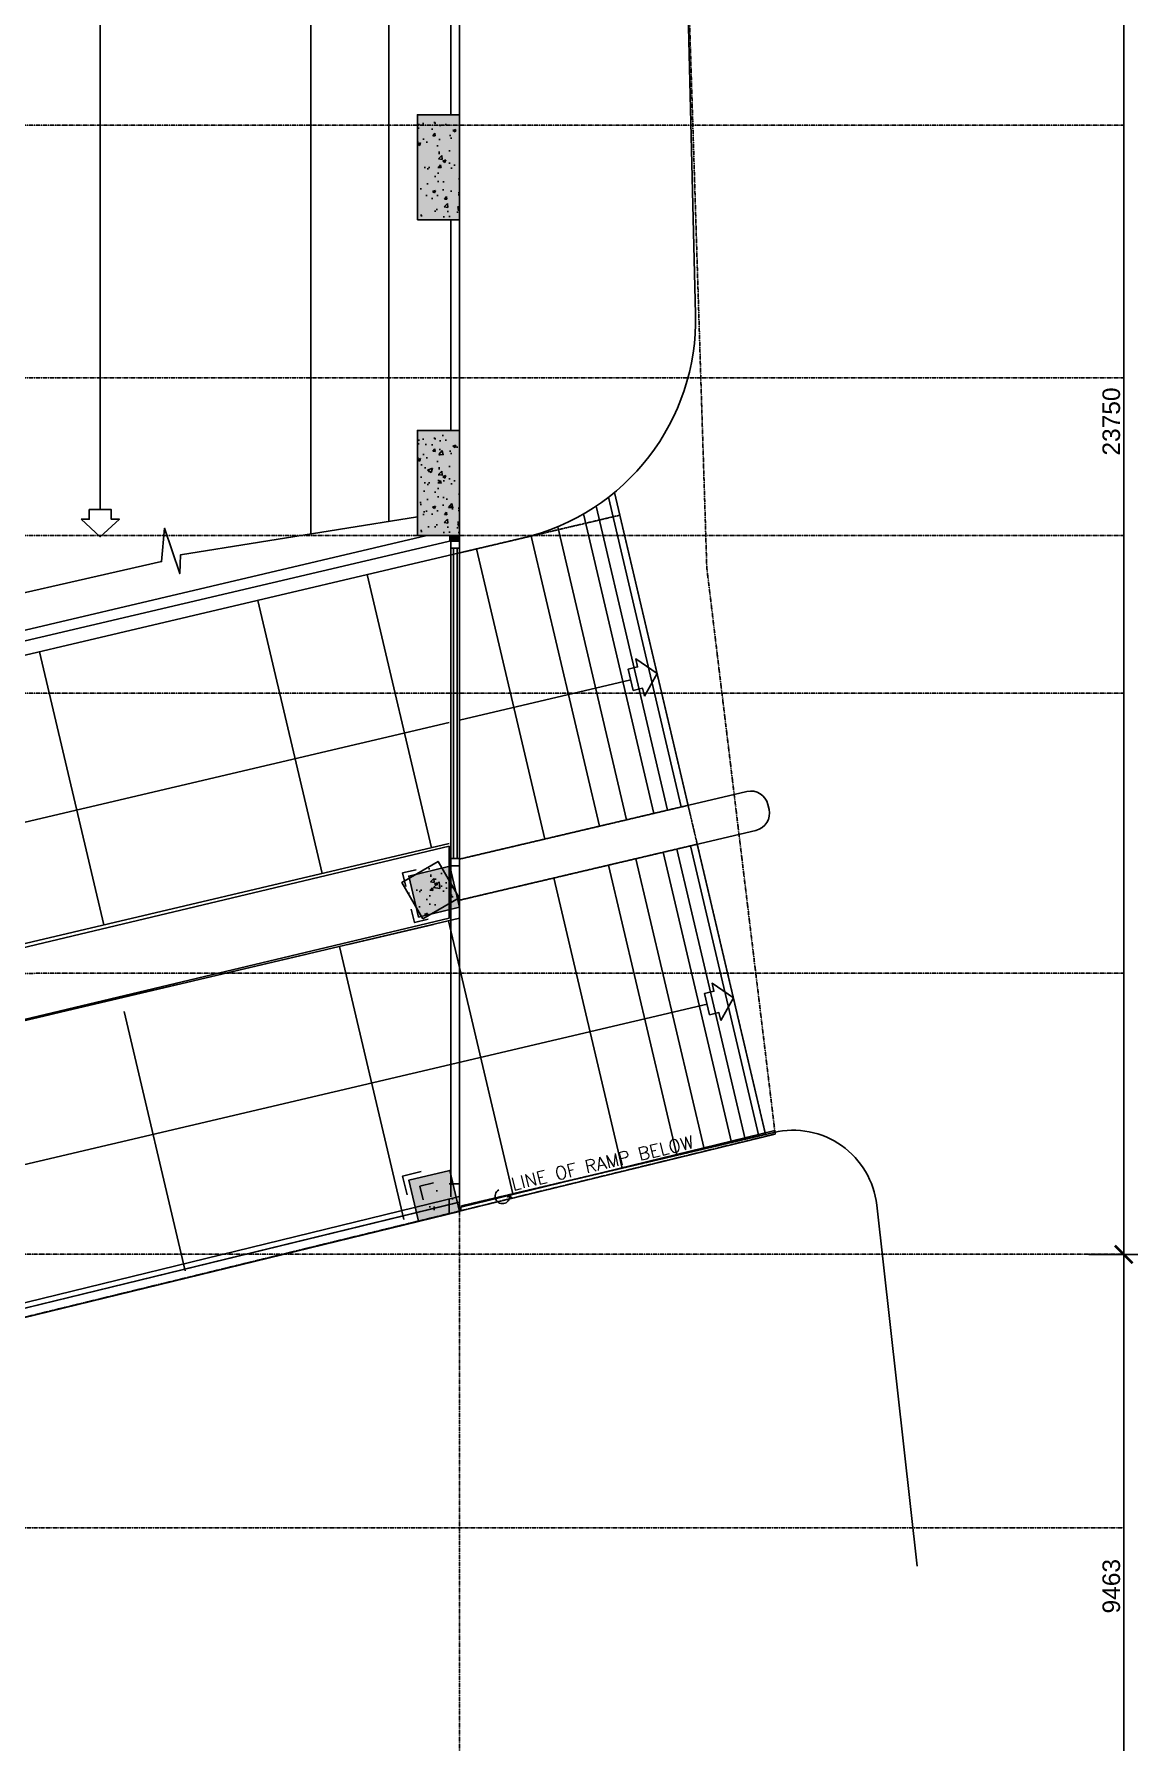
# Model space of a CAD drawing. Header units: inches. Extents: x -189245 to 740841, y -215444 to 469401.
# Drawn here: x 509388 to 525124, y 124414 to 148763 of the extents above; entities that cross this region are included whole.
import ezdxf

# ---------------------------------------------------------------- set-up
doc = ezdxf.new("R2010")
doc.units = ezdxf.units.IN
doc.header["$LTSCALE"] = 10
doc.header["$MEASUREMENT"] = 0
for name, pattern in [('CENTER', [2, 1.25, -0.25, 0.25, -0.25]), ('GRID NORMAL$0$GRID BASEMENT$0$GRID GROUND$0$GRID$0$$0$PHANTOM', [2.5, 1.25, -0.25, 0.25, -0.25, 0.25, -0.25]), ('HIDDEN', [0.375, 0.25, -0.125]), ('HIDDEN2', [0.1875, 0.125, -0.0625])]:
    doc.linetypes.add(name, pattern=pattern)
for name, color, linetype in [('2', 2, 'Continuous'), ('3', 252, 'Continuous'), ('A-CMU WALL', 4, 'Continuous'), ('A-COLUMN', 6, 'Continuous'), ('A-COLUMN HATCH', 252, 'Continuous'), ('a-dim', 8, 'Continuous'), ('A-GRID', 8, 'Continuous'), ('A-HATCH GRAVEL', 8, 'Continuous'), ('A-HIDDEN', 2, 'HIDDEN'), ('A-PARKING EQUIPMENTS', 2, 'Continuous'), ('A-ROAD', 252, 'Continuous'), ('A-SHEARWALL', 6, 'Continuous'), ('A-STAIR', 1, 'Continuous'), ('A-TEXT', 3, 'Continuous'), ('A-WINDOW', 2, 'Continuous'), ('COLUMN', 6, 'Continuous'), ('GRID', 8, 'CENTER'), ('STAIR', 2, 'Continuous'), ('TSG- DIM1', 1, 'Continuous'), ('TSG- WALL 100', 244, 'Continuous'), ('TSG- WINDOW PANEL', 200, 'Continuous'), ('TSG- WINDOW PANEL HATCH', 200, 'Continuous')]:
    doc.layers.add(name, color=color, linetype=linetype)
doc.layers.add('DEFPOINT', color=7, linetype='Continuous', plot=False)
doc.styles.add('GRID NORMAL$0$GRID BASEMENT$0$GRID GROUND$0$GRID$0$Standard', font='ARIAL.TTF')
doc.styles.add('PRSP_Simplex', font='simplex.shx')
doc.dimstyles.new('GRID NORMAL$0$GRID BASEMENT$0$GRID GROUND$0$GRID$0$Standard', dxfattribs={"dimtxt": 250, "dimasz": 0.18, "dimexe": 0.18, "dimexo": 0.0625, "dimgap": 50, "dimtad": 1, "dimdec": 0, "dimzin": 0, "dimdsep": 46, "dimtxsty": 'GRID NORMAL$0$GRID BASEMENT$0$GRID GROUND$0$GRID$0$Standard', "dimcen": 0.09, "dimadec": 0, "dimazin": 0, "dimtfac": 1, "dimtdec": 0, "dimtofl": 0, "dimtmove": 0, "dimatfit": 3, "dimfxl": 1, "dimtolj": 1, "dimtzin": 0, "dimarcsym": 0})
pattern_1 = [(50, (467978.45, 126913.5), (717.26, -62.752), [75, -825]), (355, (467978.45, 126913.5), (-138.751, 752.192), [60, -660]), (100.4514, (468038.2, 126908.3), (578.509, 689.44), [63.74, -701.142]), (46.1842, (467978.45, 127113.5), (1067.241, -165.519), [112.5, -1237.5]), (96.6356, (468067.4, 127099.7), (934.663, 974.118), [95.61, -1051.713]), (351.1842, (467978.5, 127113.5), (934.662, 974.119), [90, -990]), (21, (468078.45, 127063.5), (596.907, -402.619), [75, -825]), (326, (468078.45, 127063.5), (243.315, 725.15), [60, -660]), (71.4514, (468128.2, 127029.95), (840.223, 322.5305), [63.74, -701.142]), (37.5, (467978.45, 126913.5), (12.1599, 332.8939), [0, -652, 0, -670, 0, -662.5]), (7.5, (467978.45, 126913.5), (263.0695, 394.4117), [0, -382, 0, -637, 0, -252.5]), (327.5, (467755.45, 126913.5), (533.8224, -22.5549), [0, -250, 0, -780, 0, -1035]), (317.5, (467655.45, 126913.5), (583.186, 100.105), [0, -325, 0, -518, 0, -735])]

# ---------------------------------------------------------------- blocks, each defined once
blk = doc.blocks.new('GRID NORMAL$0$GRID BASEMENT$0$GRID GROUND$0$GRID$0$_ARCHTICK')
at = {"color": 0, "linetype": 'ByBlock', "ltscale": 20, "const_width": 0.15}
blk.add_lwpolyline([(-0.5, -0.5), (0.5, 0.5)], dxfattribs=at)
blk = doc.blocks.new('*D896')
at = {"layer": 'a-dim', "color": 0, "lineweight": -2, "ltscale": 500}
for p, q in [((524924, 121702), (524924, 131565)), ((524424, 131365), (525124, 131365)), ((524508, 121902), (525124, 121902))]:
    blk.add_line(p, q, dxfattribs=at)
at = {"layer": 'Defpoints', "color": 0, "ltscale": 500}
for p in [(524424, 131365), (524924, 131365), (524508, 121902)]:
    blk.add_point(p, dxfattribs=at)
at = {"layer": 'a-dim', "color": 0, "lineweight": -2, "ltscale": 500, "xscale": 250, "yscale": 250, "zscale": 250}
for p, rotation in [((524924, 131365), 90), ((524924, 121902), 270)]:
    blk.add_blockref('GRID NORMAL$0$GRID BASEMENT$0$GRID GROUND$0$GRID$0$_ARCHTICK', p, dxfattribs=dict(at, rotation=rotation))
at = {"layer": 'a-dim', "color": 3, "ltscale": 500, "insert": (524747, 126633), "char_height": 250, "attachment_point": 5, "rotation": 90, "style": 'GRID NORMAL$0$GRID BASEMENT$0$GRID GROUND$0$GRID$0$Standard'}
blk.add_mtext('\\A1;9463', dxfattribs=at)
blk = doc.blocks.new('*D898')
at = {"layer": 'a-dim', "color": 0, "lineweight": -2, "ltscale": 500}
for p, q in [((524424, 155115), (525124, 155115)), ((524924, 131165), (524924, 155315)), ((524424, 131365), (525124, 131365))]:
    blk.add_line(p, q, dxfattribs=at)
at = {"layer": 'Defpoints', "color": 0, "ltscale": 500}
for p in [(524424, 155115), (524924, 155115), (524424, 131365)]:
    blk.add_point(p, dxfattribs=at)
at = {"layer": 'a-dim', "color": 0, "lineweight": -2, "ltscale": 500, "xscale": 250, "yscale": 250, "zscale": 250}
for p, rotation in [((524924, 155115), 90), ((524924, 131365), 270)]:
    blk.add_blockref('GRID NORMAL$0$GRID BASEMENT$0$GRID GROUND$0$GRID$0$_ARCHTICK', p, dxfattribs=dict(at, rotation=rotation))
at = {"layer": 'a-dim', "color": 3, "ltscale": 500, "insert": (524747, 143240), "char_height": 250, "attachment_point": 5, "rotation": 90, "style": 'GRID NORMAL$0$GRID BASEMENT$0$GRID GROUND$0$GRID$0$Standard'}
blk.add_mtext('\\A1;23750', dxfattribs=at)

msp = doc.modelspace()

# ---------------------------------------------------------------- hatches: boundary and pattern name
for points in [[(514869.99567, 136174.37494), (515453.45079, 136314.30393), (515313.5218, 136897.75905), (514730.06668, 136757.83006)], [(514869.99567, 131838.22504), (515453.45079, 131978.15403), (515313.5218, 132561.60915), (514730.06668, 132421.68016)]]:
    msp.add_hatch(color=253).paths.add_polyline_path(points)
at = {"layer": 'A-COLUMN HATCH'}
h = msp.add_hatch(color=254, dxfattribs=at)
h.paths.add_polyline_path([(467978.45079, 126913.49964), (469178.45079, 126913.49964), (469178.45079, 127613.49964), (467978.45079, 127613.49964)])
h.paths.add_polyline_path([(467978.45079, 131013.49964), (469178.45079, 131013.49964), (469178.45079, 131713.49964), (467978.45079, 131713.49964)])
h.paths.add_polyline_path([(467978.45079, 139013.49964), (469178.45079, 139013.49964), (469178.45079, 139713.49964), (467978.45079, 139713.49964)])
h.paths.add_polyline_path([(483373.45079, 130063.49964), (483373.45079, 129463.49964), (483973.45079, 129463.49964), (483973.45079, 130063.49964)])
h.paths.add_polyline_path([(483373.45079, 134013.49964), (483973.45079, 134013.49964), (483973.45079, 134613.49964), (483373.45079, 134613.49964)])
h.paths.add_polyline_path([(489453.45079, 130063.49964), (489453.45079, 129463.49964), (490053.45079, 129463.49964), (490053.45079, 130063.49964)])
h.paths.add_polyline_path([(489453.45079, 134013.49964), (490053.45079, 134013.49964), (490053.45079, 134613.49964), (489453.45079, 134613.49964)])
h.paths.add_polyline_path([(495453.45079, 130063.49964), (495453.45079, 129463.49964), (496053.45079, 129463.49964), (496053.45079, 130063.49964)])
h.paths.add_polyline_path([(495453.45079, 134013.49964), (496053.45079, 134013.49964), (496053.45079, 134613.49964), (495453.45079, 134613.49964)])
h.paths.add_polyline_path([(501453.45079, 134613.49964), (501453.45079, 134013.49964), (502053.45079, 134013.49964), (502053.45079, 134613.49964)])
h.paths.add_polyline_path([(502053.45079, 130063.49964), (501453.45079, 130063.49964), (501453.45079, 129463.49964), (502053.45079, 129463.49964)])
h.paths.add_polyline_path([(504353.45079, 130063.49964), (504353.45079, 129463.49964), (504953.45079, 129463.49964), (504953.45079, 130063.49964)])
h.paths.add_polyline_path([(514853.45079, 141613.49964), (515453.45079, 141613.49964), (515453.45079, 143113.49964), (514853.45079, 143113.49964)])
h.paths.add_polyline_path([(502103.45079, 141613.49964), (502103.45079, 142813.49964), (501403.45079, 142813.49964), (501403.45079, 141613.49964)])
h.paths.add_polyline_path([(501403.45079, 146413.49964), (502103.45079, 146413.49964), (502103.45079, 147613.49964), (501403.45079, 147613.49964)])
h.paths.add_polyline_path([(496103.45079, 146413.49964), (496103.45079, 147613.49964), (495403.45079, 147613.49964), (495403.45079, 146413.49964)])
h.paths.add_polyline_path([(496103.45079, 142813.49964), (495403.45079, 142813.49964), (495403.45079, 141613.49964), (496103.45079, 141613.49964)])
h.paths.add_polyline_path([(514853.45079, 146113.49964), (515453.45079, 146113.49964), (515453.45079, 147613.49964), (514853.45079, 147613.49964)])
h.paths.add_polyline_path([(514853.45079, 149113.49964), (515453.45079, 149113.49964), (515453.45079, 150613.49964), (514853.45079, 150613.49964)])
h.paths.add_polyline_path([(490103.45079, 142813.49964), (489403.45079, 142813.49964), (489403.45079, 141613.49964), (490103.45079, 141613.49964)])
h.paths.add_polyline_path([(489403.45079, 146413.49964), (490103.45079, 146413.49964), (490103.45079, 147613.49964), (489403.45079, 147613.49964)])
h.paths.add_polyline_path([(484103.45079, 146413.49964), (484103.45079, 147613.49964), (483403.45079, 147613.49964), (483403.45079, 146413.49964)])
h.paths.add_polyline_path([(484103.45079, 142813.49964), (483403.45079, 142813.49964), (483403.45079, 141613.49964), (484103.45079, 141613.49964)])
h.paths.add_polyline_path([(468678.45079, 147763.49964), (468678.45079, 148963.49964), (467978.45079, 148963.49964), (467978.45079, 147763.49964)])
h.paths.add_polyline_path([(467978.45079, 157013.49964), (469178.45079, 157013.49964), (469178.45079, 157713.49964), (467978.45079, 157713.49964)])
h.paths.add_polyline_path([(479828.45079, 161013.49964), (479828.45079, 161713.49964), (478628.45079, 161713.49964), (478628.45079, 161013.49964)])
h.paths.add_polyline_path([(475853.45079, 161013.49964), (475853.45079, 161813.49964), (474653.45079, 161813.49964), (474653.45079, 161013.49964)])
h.paths.add_polyline_path([(469178.45079, 165013.49964), (469178.45079, 165713.49964), (467978.45079, 165713.49964), (467978.45079, 165013.49964)])
h.paths.add_polyline_path([(486453.45079, 162713.49964), (486453.45079, 162113.49964), (487053.45079, 162113.49964), (487053.45079, 162713.49964)])
h.paths.add_polyline_path([(487103.45079, 155113.49964), (486403.45079, 155113.49964), (486403.45079, 153913.49964), (487103.45079, 153913.49964)])
h.paths.add_polyline_path([(469178.45079, 169113.49964), (469178.45079, 169813.49964), (467978.45079, 169813.49964), (467978.45079, 169113.49964)])
h.paths.add_polyline_path([(486453.45079, 167337.49964), (486453.45079, 166737.49964), (487053.45079, 166737.49964), (487053.45079, 167337.49964)])
h.paths.add_polyline_path([(492403.45079, 155113.49964), (492403.45079, 153913.49964), (493103.45079, 153913.49964), (493103.45079, 155113.49964)])
h.paths.add_polyline_path([(498403.45079, 155113.49964), (498403.45079, 153913.49964), (499103.45079, 153913.49964), (499103.45079, 155113.49964)])
h.paths.add_polyline_path([(493053.45079, 162113.49964), (493053.45079, 162713.49964), (492453.45079, 162713.49964), (492453.45079, 162113.49964)])
h.paths.add_polyline_path([(498453.45079, 162713.49964), (498453.45079, 162113.49964), (499053.45079, 162113.49964), (499053.45079, 162713.49964)])
h.paths.add_polyline_path([(493053.45079, 166737.49964), (493053.45079, 167337.49964), (492453.45079, 167337.49964), (492453.45079, 166737.49964)])
h.paths.add_polyline_path([(498453.45079, 167337.49964), (498453.45079, 166737.49964), (499053.45079, 166737.49964), (499053.45079, 167337.49964)])
h.paths.add_polyline_path([(506553.45079, 165363.49964), (506553.45079, 164763.49964), (507153.45079, 164763.49964), (507153.45079, 165363.49964)])
h.paths.add_polyline_path([(514853.45079, 162713.96634), (514853.45079, 162113.96634), (515453.45079, 162113.96634), (515453.45079, 162713.96634)])
h.paths.add_polyline_path([(514853.45079, 155113.49964), (514853.45079, 153613.49964), (515453.45079, 153613.49964), (515453.45079, 155113.49964)])
h = msp.add_hatch(color=252, dxfattribs=at)
h.paths.add_polyline_path([(515361.83072, 132370.87835), (515234.21634, 132340.84993), (515234.21634, 131929.92535), (515453.45079, 131981.5125)])
h.paths.add_polyline_path([(515234.21634, 132340.84993), (514972.46487, 132279.25827), (515064.08494, 131889.89243), (515234.21634, 131929.92535)])
msp.add_hatch(color=252, dxfattribs=at).paths.add_polyline_path([(515353.45079, 132368.9065), (515353.45079, 132370.87835), (515303.45079, 132370.87835), (515303.45079, 132357.14121)])
at = {"layer": 'A-HATCH GRAVEL'}
h = msp.add_hatch(dxfattribs=at)
h.set_pattern_fill('AR-CONC', color=256, scale=100, style=0)
h.set_pattern_definition(pattern_1)
h.paths.add_polyline_path([(514853.45079, 143213.49965), (515453.45079, 143213.49965), (515453.45079, 141613.49965), (514853.45079, 141613.49965)])
h = msp.add_hatch(dxfattribs=at)
h.set_pattern_fill('AR-CONC', color=256, scale=100, style=0)
h.set_pattern_definition(pattern_1)
h.paths.add_polyline_path([(515361.83072, 136906.99309), (514972.46487, 136815.37302), (515064.08494, 136426.00717), (515453.45079, 136517.62724)])
h = msp.add_hatch(dxfattribs=at)
h.set_pattern_fill('AR-CONC', color=256, scale=100, style=0)
h.set_pattern_definition(pattern_1)
h.paths.add_polyline_path([(515361.83072, 132370.87835), (514972.46487, 132279.25827), (515064.08494, 131889.89243), (515453.45079, 131981.5125)])
at = {"layer": 'COLUMN'}
h = msp.add_hatch(dxfattribs=at)
h.set_pattern_fill('AR-CONC', color=8, scale=60, style=0)
h.set_pattern_definition([(50, (515153.45, 146863.5), (430.36, -37.65), [45, -495]), (355, (515153.45, 146863.5), (-83.25, 451.32), [36, -396]), (100.45, (515189.3, 146860.36), (347.1, 413.66), [38.24, -420.69]), (46.184, (515153.45, 146983.5), (640.34, -99.3), [67.5, -742.5]), (96.636, (515206.8, 146975.2), (560.8, 584.47), [57.37, -631.03]), (351.184, (515153.45, 146983.5), (560.8, 584.47), [54, -594]), (21, (515213.45, 146953.5), (358.14, -241.57), [45, -495]), (326, (515213.45, 146953.5), (145.99, 435.1), [36, -396]), (71.45, (515243.3, 146933.37), (504.13, 193.52), [38.24, -420.69]), (37.5, (515153.45, 146863.5), (7.296, 199.736), [0, -391.2, 0, -402, 0, -397.5]), (7.5, (515153.45, 146863.5), (157.84, 236.647), [0, -229.2, 0, -382.2, 0, -151.5]), (327.5, (515019.65, 146863.5), (320.293, -13.533), [0, -150, 0, -468, 0, -621]), (317.5, (514959.65, 146863.5), (349.91, 60.06), [0, -195, 0, -310.8, 0, -441])])
h.paths.add_polyline_path([(514853.45079, 146113.49964), (515453.45079, 146113.49964), (515453.45079, 147613.49964), (514853.45079, 147613.49964)])
h = msp.add_hatch(dxfattribs=at)
h.set_pattern_fill('AR-CONC', color=8, scale=60, style=0)
h.set_pattern_definition([(50, (515153.45, 142363.5), (430.36, -37.65), [45, -495]), (355, (515153.45, 142363.5), (-83.25, 451.32), [36, -396]), (100.45, (515189.3, 142360.36), (347.1, 413.66), [38.24, -420.69]), (46.184, (515153.45, 142483.5), (640.34, -99.3), [67.5, -742.5]), (96.636, (515206.8, 142475.2), (560.8, 584.47), [57.37, -631.03]), (351.184, (515153.45, 142483.5), (560.8, 584.47), [54, -594]), (21, (515213.45, 142453.5), (358.14, -241.57), [45, -495]), (326, (515213.45, 142453.5), (145.99, 435.1), [36, -396]), (71.45, (515243.3, 142433.37), (504.13, 193.52), [38.24, -420.69]), (37.5, (515153.45, 142363.5), (7.296, 199.736), [0, -391.2, 0, -402, 0, -397.5]), (7.5, (515153.45, 142363.5), (157.84, 236.647), [0, -229.2, 0, -382.2, 0, -151.5]), (327.5, (515019.65, 142363.5), (320.293, -13.533), [0, -150, 0, -468, 0, -621]), (317.5, (514959.65, 142363.5), (349.91, 60.06), [0, -195, 0, -310.8, 0, -441])])
h.paths.add_polyline_path([(514853.45079, 141613.49964), (515453.45079, 141613.49964), (515453.45079, 143113.49964), (514853.45079, 143113.49964)])
h = msp.add_hatch(dxfattribs=at)
h.set_pattern_fill('AR-CONC', color=8, scale=60, style=0)
h.set_pattern_definition([(50, (515038.06, 136556.7), (430.36, -37.65), [45, -495]), (355, (515038.06, 136556.7), (-83.25, 451.3), [36, -396]), (100.45, (515073.92, 136553.55), (347.1, 413.66), [38.24, -420.69]), (46.18, (515038.06, 136676.7), (640.34, -99.3), [67.5, -742.5]), (96.64, (515091.4, 136668.4), (560.8, 584.47), [57.37, -631.03]), (351.18, (515038.06, 136676.7), (560.8, 584.5), [54, -594]), (21, (515098.06, 136646.7), (358.14, -241.57), [45, -495]), (326, (515098.06, 136646.7), (146, 435.1), [36, -396]), (71.45, (515127.9, 136626.56), (504.13, 193.52), [38.24, -420.69]), (37.5, (515038.06, 136556.69), (7.296, 199.736), [0, -391.2, 0, -402, 0, -397.5]), (7.5, (515038.06, 136556.7), (157.84, 236.65), [0, -229.2, 0, -382.2, 0, -151.5]), (327.5, (514904.26, 136556.7), (320.293, -13.533), [0, -150, 0, -468, 0, -621]), (317.5, (514844.26, 136556.7), (349.91, 60.06), [0, -195, 0, -310.8, 0, -441])])
h.paths.add_polyline_path([(514928.25421, 136146.8844), (515447.86945, 136446.8844), (515147.86945, 136966.49964), (514628.25421, 136666.49964)])
at = {"layer": 'TSG- DIM1'}
for points in [[(515453.45079, 141613.03297), (515303.45079, 141613.03297), (515303.45079, 141533.03997), (515453.45079, 141568.33585)], [(515453.51329, 141533.03997), (515453.45079, 141568.80253), (515328.32146, 141539.35886), (515328.44826, 141533.03997)]]:
    msp.add_hatch(color=241, dxfattribs=at).paths.add_polyline_path(points)

# ---------------------------------------------------------------- linework, layer by layer
at = {"layer": '2', "color": 2}
for points in [[(510057.92528, 141846.46183), (510330.92528, 141597.85236), (510603.92528, 141846.46183), (510486.92528, 141846.46183), (510486.92528, 141984.10208), (510174.92528, 141984.10208), (510174.92528, 141846.46183)], [(518090.3853, 139323.20493), (518269.85469, 139645.89117), (517965.32391, 139854.68931), (517992.12278, 139740.7998), (517858.14174, 139709.27328), (517929.6054, 139405.56792), (518063.58643, 139437.09444)], [(519178.37367, 134699.48551), (519357.84306, 135022.17174), (519053.31227, 135230.96989), (519080.11114, 135117.08038), (518946.1301, 135085.55385), (519017.59376, 134781.84849), (519151.5748, 134813.37502)]]:
    msp.add_lwpolyline(points, close=True, dxfattribs=at)
at = {"layer": '3', "color": 3, "linetype": 'GRID NORMAL$0$GRID BASEMENT$0$GRID GROUND$0$GRID$0$$0$PHANTOM', "flags": 128}
msp.add_lwpolyline([(519060.98795, 161934.25824), (518597.00513, 153256.65373), (518978.66397, 141152.66941), (519953.87855, 133081.37109), (465290.09382, 119732.83041), (464032.95972, 126578.35551), (463077.88672, 133876.12473), (462497.52086, 141213.20695), (462293.93772, 148550.3831), (462470.12238, 155878.2654), (463024.7082, 163207.31271), (463952.35995, 170488.45701), (465186.141, 177338.22958), (519079.94233, 161941.45465)], dxfattribs=at)
at = {"layer": 'A-CMU WALL', "color": 4}
for p, q in [((507703.45079, 139899.14139), (514988.52571, 141613.49965)), ((507703.45079, 139745.18197), (515453.45079, 141568.80253))]:
    msp.add_line(p, q, dxfattribs=at)
at = {"layer": 'A-CMU WALL', "color": 252}
for p, q in [((515303.45079, 136582.49441), (515303.45079, 136893.25595)), ((515303.45079, 131944.88348), (515303.45079, 132150.35237))]:
    msp.add_line(p, q, dxfattribs=at)
at = {"layer": 'A-CMU WALL', "color": 252, "linetype": 'HIDDEN2', "ltscale": 1000}
msp.add_lwpolyline([(506563.60328, 134066.23485), (515453.45079, 136158.06823), (515453.45079, 141713.49965)], dxfattribs=at)
at = {"layer": 'A-CMU WALL', "color": 252}
msp.add_lwpolyline([(519953.67393, 133080.43772), (515471.19895, 131985.84649), (515471.19895, 132037.25163), (519947.63339, 133130.43184), (519953.67393, 133080.43772)], dxfattribs=at)
at = {"layer": 'A-COLUMN', "color": 226}
msp.add_line((515453.45079, 143213.49965), (515453.45078, 136482.33136), dxfattribs=at)
at = {"layer": 'A-GRID', "linetype": 'GRID NORMAL$0$GRID BASEMENT$0$GRID GROUND$0$GRID$0$$0$PHANTOM'}
for p, q in [((524924.32718, 147464.43301), (457908.88734, 147464.43301)), ((524924.32718, 143864.43301), (457908.88734, 143864.43301)), ((524924.32718, 141614.43301), (457908.88734, 141614.43301)), ((524924.32718, 139364.43301), (457908.88734, 139364.43301)), ((524924.32718, 135374.10408), (457908.88734, 135364.43301))]:
    msp.add_line(p, q, dxfattribs=at)
for points in [[(457908.91887, 131364.07003), (524924.32718, 131366.48229)], [(457908.88734, 127464.43301), (524924.32718, 127464.43301)]]:
    msp.add_lwpolyline(points, dxfattribs=at)
at = {"layer": 'A-HIDDEN', "color": 252}
for points in [[(515453.45079, 141366.48674), (517738.46956, 141904.16509)], [(517738.46956, 141904.16509), (519815.94342, 133075.34251)], [(518711.93284, 137767.15297), (515453.45078, 137000.41299)], [(518842.48015, 137212.35463), (515453.45078, 136414.89609)], [(519815.94342, 133075.34251), (515471.19895, 132052.99859)]]:
    msp.add_lwpolyline(points, dxfattribs=at)
at = {"layer": 'A-PARKING EQUIPMENTS'}
for points in [[(514837.07258, 136847.23997), (514642.09638, 136802.69467), (514686.64168, 136607.71848)], [(515005.91513, 136143.22538), (514811.94381, 136094.4901), (514763.20853, 136288.46142)], [(514704.23752, 132213.22139), (514640.49161, 132480.73113), (514908.00135, 132544.47703)], [(515083.70746, 132382.48267), (514889.02454, 132336.67263), (514934.83457, 132141.98971)]]:
    msp.add_lwpolyline(points, dxfattribs=at)
at = {"layer": 'A-ROAD', "color": 1}
for p, q in [((510330.92528, 154313.49965), (510330.92528, 141984.10208)), ((513330.92528, 153713.49965), (513330.92528, 141636.62712)), ((515453.45079, 138983.17477), (517893.87357, 139557.4206)), ((505240.31171, 136579.96311), (515303.45079, 138947.87889))]:
    msp.add_line(p, q, dxfattribs=at)
at = {"layer": 'A-ROAD', "color": 250}
for p, q in [((518711.93284, 137767.15297), (517661.91352, 142229.51201)), ((518419.90845, 137698.43792), (517399.75421, 142033.87673)), ((518614.59137, 137744.24795), (517575.46247, 142160.32505)), ((517835.85968, 137561.00781), (516852.50813, 141740.043)), ((518225.22553, 137652.62788), (517220.55113, 141922.28067)), ((517446.49384, 137469.38773), (516473.03056, 141606.39985)), ((516667.76214, 137286.14759), (515694.29887, 141423.15971)), ((513495.57283, 136796.54066), (512579.3721, 140690.19912)), ((510380.64606, 136063.58008), (509464.44533, 139957.23854)), ((519329.23611, 132960.81742), (518355.77284, 137097.82954)), ((519523.91903, 133006.62746), (518550.45576, 137143.63957)), ((519718.60196, 133052.43749), (518745.13869, 137189.44961)), ((519815.94342, 133075.34251), (518842.48015, 137212.35463)), ((518550.50442, 132777.57727), (517577.04115, 136914.58939)), ((518939.87026, 132869.19735), (517966.40699, 137006.20946)), ((517771.77273, 132594.33713), (516798.30945, 136731.34925)), ((516214.30934, 132227.85684), (515298.10861, 136121.5153)), ((514656.84595, 131861.37655), (513740.64523, 135755.03501)), ((511541.91918, 131128.41597), (510671.52849, 134827.39151))]:
    msp.add_line(p, q, dxfattribs=at)
at = {"layer": 'A-ROAD', "color": 252}
for p, q in [((515053.03621, 137163.02095), (514136.83549, 141056.67942)), ((515453.45079, 137000.41299), (519549.23065, 137964.17407)), ((519865.86907, 137709.99192), (519849.84685, 137778.08296)), ((515453.45079, 136414.8961), (519679.77796, 137409.37572)), ((506030.98186, 135040.07853), (515303.45079, 137221.94497)), ((506276.05426, 133998.57287), (515453.45079, 136158.06823))]:
    msp.add_line(p, q, dxfattribs=at)
at = {"layer": 'A-ROAD', "color": 1}
for points in [[(504947.20079, 165770.00603), (504947.20079, 162413.49965, 0.4142135624), (505247.20079, 162113.49965), (505824.27277, 162104.7725, -0.4021835498), (514444.49482, 154313.49965), (514444.49482, 141813.83393)], [(495603.45079, 150963.96632), (489901.82792, 150963.96632, 0.4142135624), (489401.82792, 150463.96632), (489401.82792, 146013.96632, 0.4142135624), (489901.82792, 145513.96632), (494401.82792, 145513.96632), (494401.82792, 143013.96632), (489876.07328, 143013.96632, 0.2403359864), (489471.27908, 142807.46531), (486818.51208, 139148.76551, 0.6124663171), (487142.34744, 138513.96632), (502818.16273, 138513.96632, 0.0578398236), (503825.98353, 138630.94201), (515453.45079, 141366.95341)], [(486059.79005, 133913.49965), (505507.86219, 133913.49965, 0.0585425567), (506249.54618, 134000.63844), (515303.45079, 136157.86155), (515303.45078, 137184.3547), (506312.55391, 135042.1441, -0.0585425567), (505570.86992, 134955.0053), (486843.42648, 134955.0053)], [(489461.52836, 131913.49965), (506007.36547, 131913.49965, 0.0578398236), (506282.22568, 131945.40211), (518981.86193, 134933.70117)], [(515452.62062, 132190.37561), (506737.32519, 130062.49984, 0.0013688445), (506007.16774, 130063.49964), (479628.2826, 130063.49964), (473495.40281, 129326.21211, 0.3863698533), (472949.77079, 128725.4665), (472949.95079, 124613.49949)]]:
    msp.add_lwpolyline(points, format="xyb", dxfattribs=at)
at = {"layer": 'A-ROAD', "color": 252}
for points in [[(515453.45079, 141366.48674), (516352.46341, 141578.02969, 0.3548553159), (518818.55963, 144770.64577), (518633.61812, 152386.0869)], [(488002.6072, 138513.49965), (502818.16273, 138513.49965, 0.0578398236), (503825.98353, 138630.47534), (515453.45079, 141366.48674)], [(521976.94681, 126919.05824), (521401.68644, 132068.31389, 0.4497675061), (519934.24528, 133103.17963), (515471.19895, 132052.99859)]]:
    msp.add_lwpolyline(points, format="xyb", dxfattribs=at)
for centre, start, end in [((519606.4932, 137720.82041), 13.241158422, 103.241158422), ((519622.51542, 137652.72938), 283.241158422, 13.241158422)]:
    msp.add_arc(centre, 250, start, end, dxfattribs=at)
at = {"layer": 'A-SHEARWALL'}
for p, q in [((515328.45078, 136482.33136), (515328.45077, 132186.97549)), ((515453.45078, 136482.33136), (515453.45077, 132186.97549)), ((515303.45079, 132370.87835), (515453.45079, 132370.87835))]:
    msp.add_line(p, q, dxfattribs=at)
for points in [[(515453.45079, 132370.87835), (515359.26442, 132370.87835), (515328.45078, 132499.36053), (515328.45078, 136906.52641), (515453.45078, 136906.52641)], [(515405.32355, 132178.82784), (515453.45077, 132190.61963), (515453.45079, 131981.51251), (505141.90318, 129463.49964), (504953.45079, 129463.49964), (504953.45079, 129588.49964), (505126.86207, 129588.49964), (515423.53777, 132102.88088)]]:
    msp.add_lwpolyline(points, close=True, dxfattribs=at)
at = {"layer": 'A-STAIR', "color": 1}
msp.add_lwpolyline([(507903.45079, 140492.46212), (511206.1721, 141242.41918), (511247.19424, 141717.53308), (511464.68267, 141072.27877), (511475.78094, 141341.41053), (514853.45079, 141878.91275)], dxfattribs=at)
at = {"layer": 'A-WINDOW', "color": 252}
for p, q in [((515367.35644, 137006.99309), (515367.35644, 141433.50665)), ((515417.35643, 141433.50665), (515417.35643, 137006.99309)), ((515353.45079, 132357.14121), (515353.45079, 132370.87835))]:
    msp.add_line(p, q, dxfattribs=at)
for points in [[(515328.44826, 141533.03997), (515328.44831, 141433.50665), (515453.45079, 141433.50665), (515453.45079, 141533.50665)], [(515328.45072, 137006.99309), (515328.45078, 136906.52641), (515453.45078, 136906.52641), (515453.45079, 137006.99309)]]:
    msp.add_lwpolyline(points, close=True, dxfattribs=at)
at = {"layer": 'COLUMN', "linetype": 'Continuous'}
for points in [[(514853.45079, 146113.49964), (515453.45079, 146113.49964), (515453.45079, 147613.49964), (514853.45079, 147613.49964)], [(514853.45079, 141613.49964), (515453.45079, 141613.49964), (515453.45079, 143113.49964), (514853.45079, 143113.49964)], [(514928.25421, 136146.8844), (515447.86945, 136446.8844), (515147.86945, 136966.49964), (514628.25421, 136666.49964)], [(514869.99567, 136174.37494), (515453.45079, 136314.30393), (515313.5218, 136897.75905), (514730.06668, 136757.83006)], [(514869.99567, 131838.22504), (515453.45079, 131978.15403), (515313.5218, 132561.60915), (514730.06668, 132421.68016)]]:
    msp.add_lwpolyline(points, close=True, dxfattribs=at)
at = {"layer": 'DEFPOINT'}
msp.add_lwpolyline([(479828.65541, 129463.49964), (505138.28555, 129463.49964), (515452.48975, 131982.16122), (515453.45079, 162872.5046), (499824.49231, 167337.49964), (479828.65541, 167337.03297)], dxfattribs=at)
msp.add_lwpolyline([(504603.45079, 165972.21187), (506755.12093, 165363.49965), (507098.38667, 165364.43301), (507153.45079, 165364.43301), (507153.45079, 165243.70924), (515453.45079, 162872.5046), (515453.45079, 131978.15403), (505138.28555, 129463.49964), (504653.65541, 129463.49964), (504653.65541, 139027.55374), (507823.96045, 139773.5386), (507803.45079, 141613.03297), (507703.45079, 141613.96632), (507653.45079, 141613.03297), (507653.45079, 149113.03297), (508003.51329, 149113.03297), (508003.51329, 155113.03297), (504603.45079, 155114.43301)], close=True, dxfattribs=at)
at = {"layer": 'GRID', "linetype": 'GRID NORMAL$0$GRID BASEMENT$0$GRID GROUND$0$GRID$0$$0$PHANTOM'}
msp.add_line((515453.65541, 120893.30323), (515453.65541, 178562.49557), dxfattribs=at)
at = {"layer": 'STAIR', "color": 252}
for points in [[(516167.56533, 132217.01268), (516137.49238, 132173.22914)], [(516167.56533, 132217.01268), (516195.55056, 132165.4768)]]:
    msp.add_lwpolyline(points, dxfattribs=at)
msp.add_arc((516065.27748, 132192.86729), 105.09902, 120.531858365, 13.281731539, dxfattribs=at)
at = {"layer": 'TSG- DIM1', "color": 241}
msp.add_lwpolyline([(515453.51329, 141533.03997), (515453.45079, 141568.80253), (515328.32146, 141539.35886), (515328.44826, 141533.03997)], close=True, dxfattribs=at)
at = {"layer": 'TSG- WALL 100', "color": 4}
for points in [[(515328.45078, 149113.49964), (515453.45079, 149113.49964), (515453.45079, 147613.49964), (515328.45078, 147613.49964)], [(515328.45078, 146113.49964), (515453.45079, 146113.49964), (515453.45079, 143113.49964), (515328.45078, 143113.49964)]]:
    msp.add_lwpolyline(points, close=True, dxfattribs=at)
at = {"layer": 'TSG- WINDOW PANEL'}
msp.add_line((515453.45079, 143213.49965), (515453.45079, 146013.49964), dxfattribs=at)
at = {"layer": 'TSG- WINDOW PANEL HATCH', "color": 2, "ltscale": 2}
msp.add_lwpolyline([(515328.44826, 141533.03997), (515453.51329, 141533.03997), (515453.45078, 136906.52641), (515328.45078, 136906.52641)], close=True, dxfattribs=at)
msp.add_lwpolyline([(498753.45079, 129588.49964), (505126.86207, 129588.49964), (515453.45079, 132110.18545), (515453.45079, 131981.5125), (505141.90318, 129463.49964), (498753.45079, 129463.49964), (498753.45079, 129588.49964)], dxfattribs=at)

# ---------------------------------------------------------------- texts
at = {"layer": 'A-TEXT', "linetype": 'Continuous', "style": 'PRSP_Simplex'}
msp.add_text('LINE OF RAMP BELOW', height=182.0790733, rotation=13.281731537, dxfattribs=at).set_placement((516215.80983, 132273.64955))

# ---------------------------------------------------------------- dimensions: what is measured, and where the dimension line sits
at = {"layer": 'a-dim', "ltscale": 500}
for base, p1, p2, picture, middle in [((524924.38968, 155115.43301), (524424.32718, 131365.07003), (524424.38968, 155115.43301), '*D898', (524746.66117, 143240.25152)), ((524924.32718, 131365.07003), (524508.06597, 121901.8997), (524424.32718, 131365.07003), '*D896', (524746.59867, 126633.48487))]:
    dim = msp.add_linear_dim(base=base, p1=p1, p2=p2, angle=270, dimstyle='GRID NORMAL$0$GRID BASEMENT$0$GRID GROUND$0$GRID$0$Standard', override={"dimasz": 250, "dimexe": 200, "dimblk1": 'GRID NORMAL$0$GRID BASEMENT$0$GRID GROUND$0$GRID$0$_ARCHTICK', "dimblk2": 'GRID NORMAL$0$GRID BASEMENT$0$GRID GROUND$0$GRID$0$_ARCHTICK', "dimsah": 1, "dimdle": 200, "dimclrt": 3}, dxfattribs=at)
    dim.commit()
    dim.dimension.update_dxf_attribs({"geometry": picture, "text_midpoint": middle})

doc.saveas('drawing.dxf')
